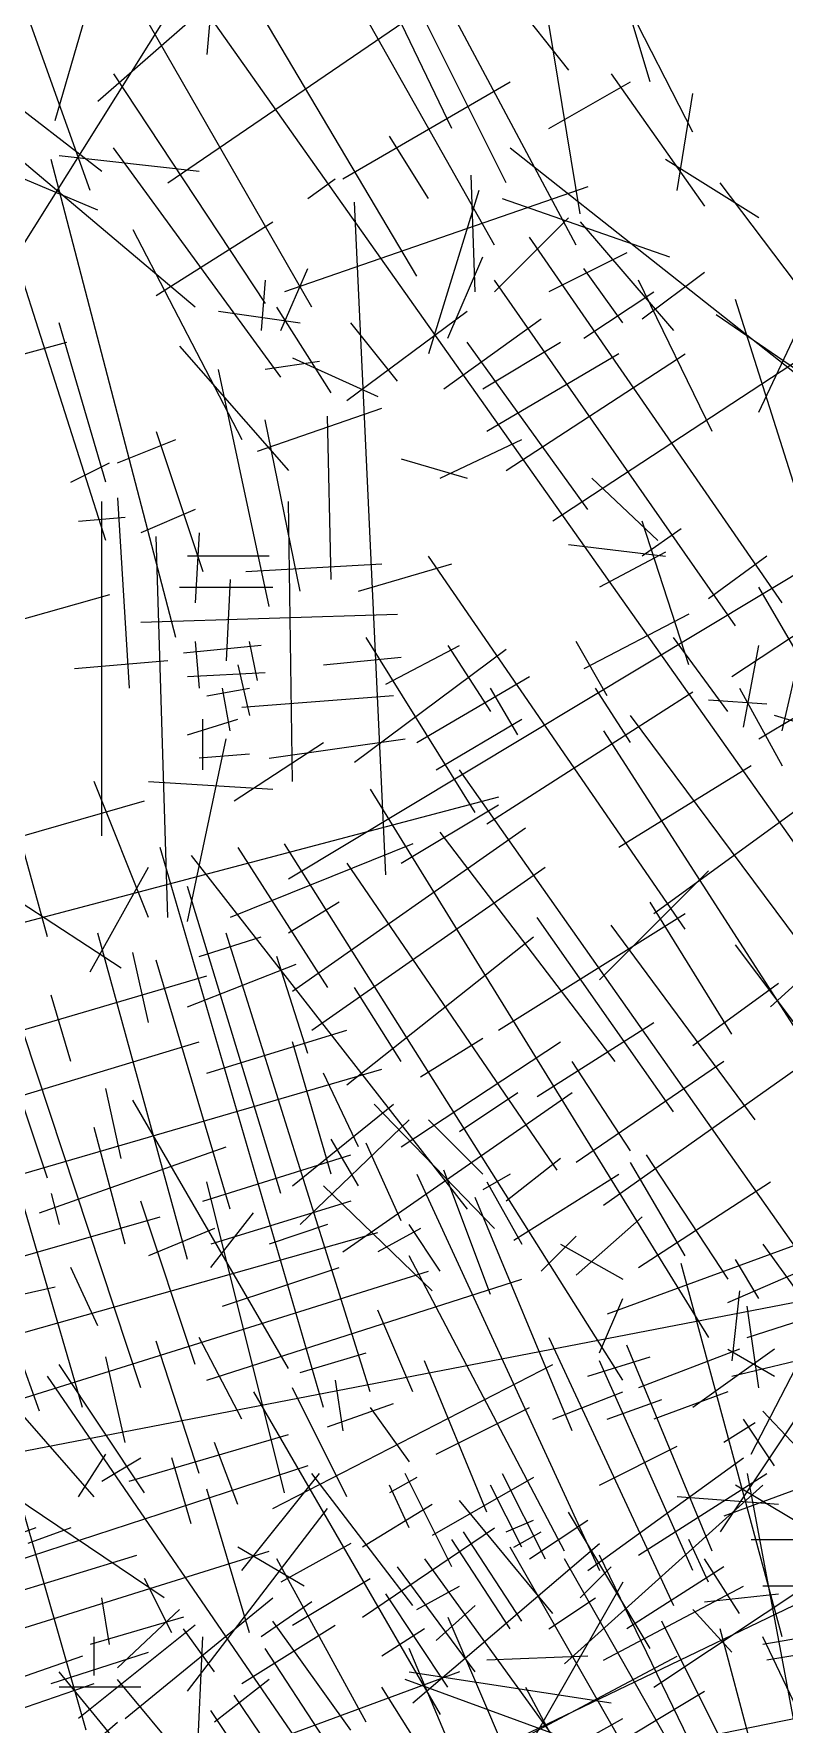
# Model space of a CAD drawing. Extents: x -1517 to 3319, y -4426 to -707.
# Drawn here: x 99 to 752, y -3419 to -1947 of the extents above; entities that cross this region are included whole.
import ezdxf

# ---------------------------------------------------------------- set-up
doc = ezdxf.new("R2010")
doc.units = 0

msp = doc.modelspace()

# ---------------------------------------------------------------- linework, layer by layer
at = {"color": 7, "linetype": 'CONTINUOUS'}
for p, q in [((570.713954, -2131.331574), (249.233956, -1528.96118)), ((283.073922, -1572.954524), (249.233956, -1965.510511)), ((499.649919, -2131.331574), (262.769942, -1711.70276)), ((157.865941, -1799.689447), (973.409871, -2953.668685)), ((635.00989, -1989.199234), (577.481947, -1796.305344)), ((154.481944, -2006.119751), (374.441937, -1813.225861)), ((147.713951, -2083.954128), (63.113929, -1847.066894)), ((340.601865, -2185.477228), (144.329954, -1843.682791)), ((462.425956, -1850.450997), (563.945961, -1979.046924)), ((672.233959, -2033.192578), (594.401931, -1880.907927)), ((215.393883, -2077.185921), (482.729936, -1894.444341)), ((431.96988, -2158.404401), (269.537936, -1884.292031)), ((117.257875, -2023.040268), (147.713951, -1918.133064)), ((509.801909, -2077.185921), (428.585883, -1914.748961)), ((212.009887, -1935.053581), (69.881922, -2161.788504)), ((462.425956, -2029.808474), (415.049897, -1931.669477)), ((574.097951, -2104.258748), (547.025871, -1938.437684)), ((39.425953, -1975.662821), (157.865941, -2067.033611)), ((168.017931, -1982.431027), (299.993905, -2182.093124)), ((601.169924, -1982.431027), (682.385949, -2097.490541)), ((154.481944, -2100.874644), (-95.934125, -1995.967441)), ((367.673944, -2073.801818), (513.185905, -1989.199234)), ((547.025871, -2029.808474), (618.089907, -1989.199234)), ((658.697866, -2083.954128), (672.233959, -1999.351544)), ((442.12187, -2090.722334), (408.281903, -2036.576681)), ((239.081859, -2185.477228), (86.801905, -2056.881301)), ((222.161876, -2473.126011), (113.873878, -2056.881301)), ((120.641871, -2053.497198), (242.465856, -2067.033611)), ((313.529892, -2246.391088), (168.017931, -2046.728991)), ((513.185905, -2046.728991), (770.369861, -2249.775191)), ((729.761902, -2107.642851), (648.545876, -2056.881301)), ((337.217868, -2090.722334), (360.905951, -2073.801818)), ((482.729936, -2171.940814), (479.345939, -2070.417714)), ((161.249937, -2388.523428), (63.113929, -2080.570024)), ((580.865944, -2080.570024), (316.913888, -2171.940814)), ((486.113932, -2083.954128), (442.12187, -2226.086468)), ((780.521958, -2188.861331), (695.921936, -2077.185921)), ((404.897907, -2679.556315), (377.825934, -2094.106438)), ((506.417912, -2090.722334), (651.929873, -2141.483884)), ((184.937914, -2117.795161), (279.689925, -2300.536741)), ((205.241893, -2175.324918), (306.761898, -2111.026954)), ((563.945961, -2107.642851), (499.649919, -2171.940814)), ((574.097951, -2111.026954), (655.31387, -2205.781848)), ((750.065881, -2442.669081), (530.105888, -2124.563368)), ((459.041959, -2212.550054), (489.497929, -2141.483884)), ((614.70591, -2138.099781), (547.025871, -2171.940814)), ((299.993905, -2161.788504), (296.609909, -2205.781848)), ((313.529892, -2205.781848), (337.217868, -2151.636194)), ((709.457922, -2462.973701), (499.649919, -2161.788504)), ((611.321914, -2199.013641), (577.481947, -2151.636194)), ((689.153942, -2293.768535), (624.8579, -2161.788504)), ((628.241897, -2195.629538), (682.385949, -2155.020298)), ((729.761902, -2276.848018), (783.905954, -2161.788504)), ((577.481947, -2212.550054), (638.393887, -2171.940814)), ((259.385946, -2188.861331), (330.449875, -2199.013641)), ((357.521954, -2259.927501), (310.145895, -2185.477228)), ((371.057941, -2266.695708), (475.961942, -2188.861331)), ((844.817893, -2178.709021), (550.409868, -2371.602911)), ((821.129917, -2280.232121), (692.537939, -2192.245434)), ((790.673947, -2435.900875), (709.457922, -2178.709021)), ((161.249937, -2337.761878), (120.641871, -2199.013641)), ((415.049897, -2249.775191), (374.441937, -2199.013641)), ((455.657856, -2256.543398), (540.257878, -2195.629538)), ((90.185902, -2226.086468), (127.409865, -2215.934158)), ((225.545873, -2219.318261), (320.297885, -2327.609568)), ((580.865944, -2361.450601), (475.961942, -2215.934158)), ((489.497929, -2256.543398), (557.177861, -2215.934158)), ((347.369964, -2232.854674), (299.993905, -2239.622881)), ((323.681881, -2229.470571), (398.129914, -2263.311605)), ((607.937917, -2226.086468), (492.881925, -2293.768535)), ((509.801909, -2327.609568), (665.465859, -2226.086468)), ((303.377902, -2446.053185), (259.385946, -2239.622881)), ((293.225912, -2310.689051), (401.51391, -2273.463915)), ((357.521954, -2422.364461), (354.137958, -2280.232121)), ((205.241893, -2293.768535), (245.849959, -2415.596255)), ((330.449875, -2432.516771), (299.993905, -2283.616225)), ((171.401927, -2320.841361), (222.161876, -2300.536741)), ((452.273859, -2334.377775), (523.337895, -2300.536741)), ((130.793861, -2337.761878), (164.633934, -2320.841361)), ((320.297885, -2682.940418), (939.569905, -2310.689051)), ((418.433893, -2317.457258), (475.961942, -2334.377775)), ((641.777883, -2388.523428), (584.249941, -2334.377775)), ((171.401927, -2351.298291), (181.553917, -2517.119355)), ((137.561961, -2371.602911), (178.16992, -2368.218808)), ((157.865941, -2645.715282), (157.865941, -2354.682395)), ((239.081859, -2361.450601), (191.705907, -2381.755221)), ((323.681881, -2598.337835), (320.297885, -2354.682395)), ((242.465856, -2381.755221), (239.081859, -2442.669081)), ((668.849856, -2496.814735), (628.241897, -2371.602911)), ((662.081863, -2378.371118), (628.241897, -2402.059841)), ((215.393883, -2716.781452), (205.241893, -2385.139325)), ((563.945961, -2391.907531), (648.545876, -2402.059841)), ((303.377902, -2402.059841), (232.313866, -2402.059841)), ((283.073922, -2415.596255), (401.51391, -2408.828048)), ((381.209931, -2432.516771), (462.425956, -2408.828048)), ((665.465859, -2726.933762), (442.12187, -2402.059841)), ((648.545876, -2398.675738), (591.017934, -2429.132668)), ((736.529895, -2402.059841), (685.769946, -2439.284978)), ((706.073925, -2506.967045), (854.969883, -2408.828048)), ((269.537936, -2422.364461), (266.153939, -2493.430632)), ((164.633934, -2435.900875), (-28.254086, -2490.046528)), ((225.545873, -2429.132668), (306.761898, -2429.132668)), ((827.89791, -2598.337835), (729.761902, -2429.132668)), ((191.705907, -2459.589598), (415.049897, -2452.821391)), ((668.849856, -2452.821391), (577.481947, -2500.198838)), ((296.609909, -2479.894218), (228.92987, -2486.662425)), ((239.081859, -2476.510115), (242.465856, -2517.119355)), ((293.225912, -2510.351148), (286.457919, -2476.510115)), ((377.825934, -2581.417318), (509.801909, -2483.278322)), ((482.729936, -2625.410662), (387.977924, -2473.126011)), ((404.897907, -2513.735252), (469.193949, -2479.894218)), ((459.041959, -2479.894218), (496.265922, -2537.423975)), ((597.785927, -2523.887562), (570.713954, -2476.510115)), ((702.689929, -2537.423975), (655.31387, -2473.126011)), ((716.225915, -2550.960388), (729.761902, -2479.894218)), ((750.065881, -2554.344492), (766.985865, -2479.894218)), ((215.393883, -2493.430632), (134.177964, -2500.198838)), ((276.305929, -2496.814735), (286.457919, -2540.808078)), ((350.753961, -2496.814735), (418.433893, -2490.046528)), ((232.313866, -2506.967045), (299.993905, -2503.582942)), ((431.96988, -2564.496802), (530.105888, -2506.967045)), ((249.233956, -2523.887562), (286.457919, -2517.119355)), ((269.537936, -2554.344492), (262.769942, -2517.119355)), ((411.6659, -2523.887562), (279.689925, -2534.039872)), ((672.233959, -2520.503458), (492.881925, -2635.562972)), ((519.953898, -2557.728595), (496.265922, -2517.119355)), ((618.089907, -2564.496802), (587.633937, -2517.119355)), ((685.769946, -2527.271665), (736.529895, -2530.655768)), ((712.841919, -2517.119355), (750.065881, -2584.801422)), ((232.313866, -2557.728595), (276.305929, -2544.192182)), ((245.849959, -2588.185525), (245.849959, -2544.192182)), ((448.889863, -2588.185525), (523.337895, -2544.192182)), ((794.057944, -2777.695312), (618.089907, -2540.808078)), ((729.761902, -2561.112698), (763.601868, -2540.808078)), ((821.129917, -2564.496802), (743.297888, -2540.808078)), ((594.401931, -2554.344492), (783.905954, -2848.761482)), ((232.313866, -2720.165555), (266.153939, -2561.112698)), ((286.457919, -2574.649112), (242.465856, -2578.033215)), ((272.921932, -2615.258352), (350.753961, -2564.496802)), ((303.377902, -2578.033215), (421.81789, -2561.112698)), ((638.393887, -2713.397348), (838.0499, -2567.880905)), ((814.361924, -3078.880509), (469.193949, -2588.185525)), ((722.993909, -2584.801422), (607.937917, -2655.867592)), ((198.4739, -2716.781452), (151.097947, -2598.337835)), ((198.4739, -2598.337835), (306.761898, -2605.106042)), ((503.033915, -2611.874248), (-661.062093, -2919.827652)), ((-160.230061, -2716.781452), (195.089903, -2615.258352)), ((391.36192, -2605.106042), (685.769946, -3082.264612)), ((418.433893, -2669.404005), (503.033915, -2618.642455)), ((110.489881, -2733.701969), (83.282212, -2634.561565)), ((526.721892, -2638.947075), (323.681881, -2781.079415)), ((604.55392, -2841.993275), (452.273859, -2642.331178)), ((350.753961, -3143.178472), (208.62589, -2655.867592)), ((235.697863, -2662.635798), (475.961942, -2970.589202)), ((428.585883, -2652.483488), (269.537936, -2716.781452)), ((276.305929, -2655.867592), (354.137958, -2777.695312)), ((611.321914, -3119.489749), (316.913888, -2652.483488)), ((147.713951, -2764.158899), (198.4739, -2672.788108)), ((340.601865, -2814.920449), (543.641875, -2672.788108)), ((371.057941, -2669.404005), (553.793865, -2936.748169)), ((685.769946, -2676.172212), (591.017934, -2770.927105)), ((313.529892, -2957.052789), (232.313866, -2689.708625)), ((174.785924, -2760.774795), (86.801905, -2703.245038)), ((364.289947, -2703.245038), (320.297885, -2730.317865)), ((706.073925, -2818.304552), (635.00989, -2703.245038)), ((191.705907, -3126.257956), (56.345936, -2716.781452)), ((503.033915, -2814.920449), (665.465859, -2713.397348)), ((655.31387, -2885.986619), (536.873881, -2716.781452)), ((821.129917, -2720.165555), (739.913892, -2794.615829)), ((140.945958, -3143.178472), (19.121866, -2726.933762)), ((232.313866, -3014.582546), (154.481944, -2730.317865)), ((242.465856, -2750.622485), (296.609909, -2733.701969)), ((391.36192, -3129.642059), (266.153939, -2730.317865)), ((371.057941, -2862.297895), (533.489885, -2733.701969)), ((726.377905, -2892.754825), (601.169924, -2723.549659)), ((198.4739, -2808.152242), (184.937914, -2747.238382)), ((337.217868, -2835.225069), (310.145895, -2750.622485)), ((861.737876, -2943.516375), (709.457922, -2740.470175)), ((269.537936, -2970.589202), (205.241893, -2754.006589)), ((232.313866, -2794.615829), (327.065878, -2757.390692)), ((-38.406076, -2852.145585), (249.233956, -2767.543002)), ((110.489881, -2943.516375), (56.345936, -2781.079415)), ((418.433893, -2841.993275), (377.825934, -2777.695312)), ((746.681885, -2774.311209), (672.233959, -2828.456862)), ((130.793861, -2841.993275), (113.873878, -2784.463519)), ((536.873881, -2872.450205), (638.393887, -2808.152242)), ((-72.246042, -2919.827652), (242.465856, -2825.072759)), ((249.233956, -2852.145585), (371.057941, -2814.920449)), ((357.521954, -2940.132272), (323.681881, -2825.072759)), ((418.433893, -2916.443549), (557.177861, -2825.072759)), ((435.353876, -2855.529689), (489.497929, -2821.688655)), ((594.401931, -2967.205099), (790.673947, -2828.456862)), ((-28.254086, -2973.973306), (401.51391, -2848.761482)), ((381.209931, -2916.443549), (350.753961, -2852.145585)), ((618.089907, -2919.827652), (567.329958, -2841.993275)), ((699.305932, -2841.993275), (570.713954, -2929.979962)), ((174.785924, -2926.595859), (161.249937, -2865.681999)), ((367.673944, -3007.814339), (567.329958, -2869.066102)), ((469.193949, -2902.907135), (519.953898, -2869.066102)), ((320.297885, -3109.337439), (184.937914, -2875.834309)), ((323.681881, -2950.284582), (411.6659, -2879.218412)), ((394.745917, -2879.218412), (499.649919, -2987.509719)), ((330.449875, -2984.125616), (425.201887, -2892.754825)), ((489.497929, -2940.132272), (442.12187, -2892.754825)), ((178.16992, -3001.046132), (151.097947, -2899.523032)), ((381.209931, -2950.284582), (357.521954, -2909.675342)), ((418.433893, -2980.741512), (387.977924, -2913.059445)), ((103.721888, -2973.973306), (266.153939, -2916.443549)), ((245.849959, -2963.820996), (374.441937, -2923.211755)), ((557.177861, -2926.595859), (509.801909, -2963.820996)), ((631.625893, -2923.211755), (702.689929, -3031.503062)), ((103.721888, -3146.562576), (29.273856, -2940.132272)), ((431.96988, -2940.132272), (591.017934, -3285.310813)), ((496.265922, -3045.039476), (455.657856, -2936.748169)), ((513.185905, -2940.132272), (489.497929, -2953.668685)), ((516.569902, -2997.662029), (607.937917, -2940.132272)), ((665.465859, -3011.198442), (618.089907, -2929.979962)), ((-1517.21409, -3491.741031), (1250.897914, -2957.052789)), ((113.873878, -2957.052789), (120.641871, -2984.125616)), ((316.913888, -3217.628746), (249.233956, -2946.900479)), ((445.505866, -3041.655372), (350.753961, -2950.284582)), ((492.881925, -2946.900479), (523.337895, -3001.046132)), ((624.8579, -3021.350752), (739.913892, -2946.900479)), ((239.081859, -3105.953336), (191.705907, -2963.820996)), ((374.441937, -2963.820996), (252.617953, -3001.046132)), ((567.329958, -3163.483092), (482.729936, -2960.436892)), ((42.809949, -3024.734856), (208.62589, -2977.357409)), ((252.617953, -3021.350752), (289.841915, -2973.973306)), ((354.137958, -2984.125616), (303.377902, -3001.046132)), ((452.273859, -3024.734856), (425.201887, -2984.125616)), ((570.713954, -3028.118959), (628.241897, -2977.357409)), ((-441.1021, -3227.781056), (398.129914, -2990.893822)), ((256.001949, -2987.509719), (198.4739, -3011.198442)), ((435.353876, -2987.509719), (398.129914, -3007.814339)), ((540.257878, -3024.734856), (570.713954, -2994.277926)), ((557.177861, -3001.046132), (611.321914, -3031.503062)), ((800.825937, -2987.509719), (597.785927, -3061.959992)), ((733.145898, -3001.046132), (777.137961, -3061.959992)), ((560.561964, -3268.390211), (425.201887, -3011.198442)), ((702.689929, -3051.807682), (804.209934, -3007.814339)), ((729.761902, -3048.423579), (709.457922, -3014.582546)), ((52.961939, -3146.562576), (442.12187, -3024.734856)), ((154.481944, -3072.112302), (130.793861, -3021.350752)), ((262.769942, -3055.191786), (364.289947, -3021.350752)), ((750.065881, -3342.840484), (662.081863, -3017.966649)), ((56.345936, -3051.807682), (117.257875, -3038.271269)), ((249.233956, -3119.489749), (523.337895, -3031.503062)), ((712.841919, -3041.655372), (706.073925, -3102.569232)), ((151.097947, -3221.012849), (8.969876, -3058.575889)), ((428.585883, -3129.642059), (398.129914, -3058.575889)), ((591.017934, -3095.801026), (611.321914, -3048.423579)), ((729.761902, -3126.257956), (719.609912, -3055.191786)), ((719.609912, -3082.264612), (804.209934, -3055.191786)), ((817.74592, -3068.728199), (695.921936, -3251.469779)), ((242.465856, -3200.708229), (205.241893, -3085.648716)), ((279.689925, -3153.330782), (242.465856, -3082.264612)), ((547.025871, -3082.264612), (655.31387, -3315.767657)), ((689.153942, -3268.390211), (614.70591, -3089.032819)), ((706.073925, -3116.105646), (875.273863, -3075.496406)), ((178.16992, -3173.635402), (161.249937, -3099.185129)), ((330.449875, -3112.721542), (387.977924, -3095.801026)), ((492.881925, -3234.549263), (438.737873, -3102.569232)), ((580.865944, -3116.105646), (635.00989, -3099.185129)), ((672.233959, -3285.310813), (591.017934, -3102.569232)), ((712.841919, -3092.416922), (624.8579, -3126.257956)), ((743.297888, -3092.416922), (672.233959, -3143.178472)), ((702.689929, -3092.416922), (743.297888, -3116.105646)), ((722.993909, -3183.787712), (770.369861, -3092.416922)), ((384.593927, -3515.429754), (110.489881, -3116.105646)), ((195.089903, -3217.628746), (120.641871, -3105.953336)), ((306.761898, -3231.165159), (550.409868, -3105.953336)), ((360.905951, -3119.489749), (367.673944, -3163.483092)), ((289.841915, -3129.642059), (452.273859, -3410.522551)), ((371.057941, -3221.012849), (323.681881, -3126.257956)), ((550.409868, -3153.330782), (611.321914, -3129.642059)), ((702.689929, -3129.642059), (638.393887, -3153.330782)), ((354.137958, -3160.098989), (411.6659, -3139.794369)), ((391.36192, -3143.178472), (425.201887, -3190.555919)), ((448.889863, -3183.787712), (530.105888, -3143.178472)), ((597.785927, -3153.330782), (645.16188, -3136.410266)), ((848.20189, -3268.390211), (733.145898, -3146.562576)), ((144.329954, -3424.058964), (66.497925, -3153.330782)), ((726.377905, -3156.714886), (699.305932, -3173.635402)), ((743.297888, -3193.940022), (716.225915, -3153.330782)), ((181.553917, -3207.476436), (320.297885, -3166.867196)), ((276.305929, -3227.781056), (256.001949, -3173.635402)), ((591.017934, -3210.860539), (658.697866, -3177.019506)), ((137.561961, -3221.012849), (161.249937, -3183.787712)), ((157.865941, -3207.476436), (191.705907, -3187.171816)), ((235.697863, -3244.701573), (218.77788, -3187.171816)), ((580.865944, -3285.310813), (716.225915, -3187.171816)), ((854.969883, -3180.403609), (699.305932, -3237.933366)), ((337.217868, -3193.940022), (-210.990117, -3373.297414)), ((279.689925, -3285.310813), (347.369964, -3200.708229)), ((428.585883, -3315.767657), (340.601865, -3200.708229)), ((431.96988, -3204.092332), (408.281903, -3217.628746)), ((462.425956, -3281.926624), (421.81789, -3200.708229)), ((533.489885, -3204.092332), (445.505866, -3254.853883)), ((506.417912, -3200.708229), (543.641875, -3275.158417)), ((624.8579, -3271.774399), (736.529895, -3200.708229)), ((638.393887, -3386.833827), (922.649922, -3197.324126)), ((719.609912, -3200.708229), (760.217871, -3417.290757)), ((212.009887, -3308.999451), (66.497925, -3210.860539)), ((286.457919, -3339.456466), (249.233956, -3214.244643)), ((425.201887, -3248.085676), (408.281903, -3210.860539)), ((523.337895, -3265.006193), (496.265922, -3210.860539)), ((560.561964, -3366.529207), (733.145898, -3210.860539)), ((746.681885, -3227.781056), (658.697866, -3221.012849)), ((794.057944, -3261.622004), (709.457922, -3210.860539)), ((232.313866, -3390.217931), (354.137958, -3231.165159)), ((445.505866, -3227.781056), (384.593927, -3265.006193)), ((550.409868, -3322.535864), (469.193949, -3224.396953)), ((635.00989, -3352.992879), (563.945961, -3234.549263)), ((100.337892, -3248.085676), (63.113929, -3261.622004)), ((130.793861, -3248.085676), (93.569898, -3261.622004)), ((384.593927, -3325.920053), (499.649919, -3248.085676)), ((523.337895, -3329.304071), (472.577946, -3251.469779)), ((509.801909, -3251.469779), (533.489885, -3241.317469)), ((516.569902, -3265.006193), (540.257878, -3251.469779)), ((530.105888, -3275.158417), (580.865944, -3241.317469)), ((333.833871, -3298.847226), (276.305929, -3265.006193)), ((374.441937, -3261.622004), (313.529892, -3295.463037)), ((428.585883, -3400.370241), (591.017934, -3261.622004)), ((513.185905, -3336.072277), (462.425956, -3258.237986)), ((662.081863, -3525.582064), (513.185905, -3265.006193)), ((685.769946, -3295.463037), (668.849856, -3258.237986)), ((722.993909, -3258.237986), (797.441941, -3258.237986)), ((-183.918144, -3420.674861), (303.377902, -3268.390211)), ((66.497925, -3308.999451), (188.32191, -3271.774399)), ((387.977924, -3417.290757), (310.145895, -3275.158417)), ((438.737873, -3275.158417), (553.793865, -3434.211274)), ((658.697866, -3447.747687), (560.561964, -3275.158417)), ((699.305932, -3495.125134), (591.017934, -3271.774399)), ((712.841919, -3322.535864), (682.385949, -3275.158417)), ((218.77788, -3339.456466), (195.089903, -3292.079019)), ((323.681881, -3332.688259), (391.36192, -3292.079019)), ((482.729936, -3373.297414), (415.049897, -3281.926624)), ((611.321914, -3295.463037), (530.105888, -3437.595377)), ((574.097951, -3308.999451), (601.169924, -3281.926624)), ((699.305932, -3281.926624), (614.70591, -3336.072277)), ((164.633934, -3349.608691), (157.865941, -3308.999451)), ((178.16992, -3413.906654), (306.761898, -3308.999451)), ((459.041959, -3386.833827), (404.897907, -3305.615433)), ((431.96988, -3319.151846), (469.193949, -3298.847226)), ((547.025871, -3336.072277), (587.633937, -3308.999451)), ((594.401931, -3363.145104), (716.225915, -3298.847226)), ((682.385949, -3312.383639), (746.681885, -3305.615433)), ((807.593931, -3298.847226), (733.145898, -3298.847226)), ((225.545873, -3319.151846), (171.401927, -3369.913311)), ((340.601865, -3312.383639), (296.609909, -3342.840484)), ((448.889863, -3346.224673), (482.729936, -3315.767657)), ((760.217871, -3315.767657), (499.649919, -3440.979481)), ((672.233959, -3319.151846), (706.073925, -3356.376897)), ((239.081859, -3332.688259), (137.561961, -3413.906654)), ((228.92987, -3325.920053), (147.713951, -3349.608691)), ((256.001949, -3373.297414), (228.92987, -3336.072277)), ((279.689925, -3383.449724), (360.905951, -3332.688259)), ((374.441937, -3424.058964), (306.761898, -3329.304071)), ((438.737873, -3336.072277), (401.51391, -3359.761001)), ((459.041959, -3325.920053), (509.801909, -3444.363584)), ((702.689929, -3444.363584), (645.16188, -3329.304071)), ((722.993909, -3437.595377), (695.921936, -3336.072277)), ((868.50587, -3325.920053), (733.145898, -3349.608691)), ((151.097947, -3376.681517), (151.097947, -3342.840484)), ((239.081859, -3488.356928), (245.849959, -3342.840484)), ((350.753961, -3430.827171), (299.993905, -3352.992879)), ((472.577946, -3464.668204), (425.201887, -3352.992879)), ((797.441941, -3478.204617), (733.145898, -3342.840484)), ((797.441941, -3352.992879), (736.529895, -3363.145104)), ((140.945958, -3359.761001), (-102.702119, -3444.363584)), ((113.873878, -3383.449724), (198.4739, -3356.376897)), ((327.065878, -3535.734374), (658.697866, -3359.761001)), ((580.865944, -3359.761001), (492.881925, -3363.145104)), ((-133.158088, -3481.588721), (151.097947, -3383.449724)), ((228.92987, -3505.277444), (120.641871, -3373.297414)), ((323.681881, -3562.807201), (171.401927, -3380.065621)), ((303.377902, -3380.065621), (256.001949, -3417.290757)), ((469.193949, -3373.297414), (313.529892, -3430.827171)), ((560.561964, -3430.827171), (421.81789, -3380.065621)), ((425.201887, -3373.297414), (601.169924, -3400.370241)), ((191.705907, -3386.833827), (120.641871, -3386.833827)), ((455.657856, -3664.330301), (272.921932, -3393.602034)), ((459.041959, -3478.204617), (401.51391, -3386.833827)), ((526.721892, -3386.833827), (655.31387, -3627.105164)), ((580.865944, -3451.131791), (682.385949, -3390.217931)), ((364.289947, -3572.959511), (252.617953, -3407.138447)), ((340.601865, -3566.191304), (611.321914, -3413.906654)), ((645.16188, -3437.595377), (777.137961, -3410.522551)), ((46.193946, -3525.582064), (171.401927, -3417.290757))]:
    msp.add_line(p, q, dxfattribs=at)

doc.saveas('drawing.dxf')
